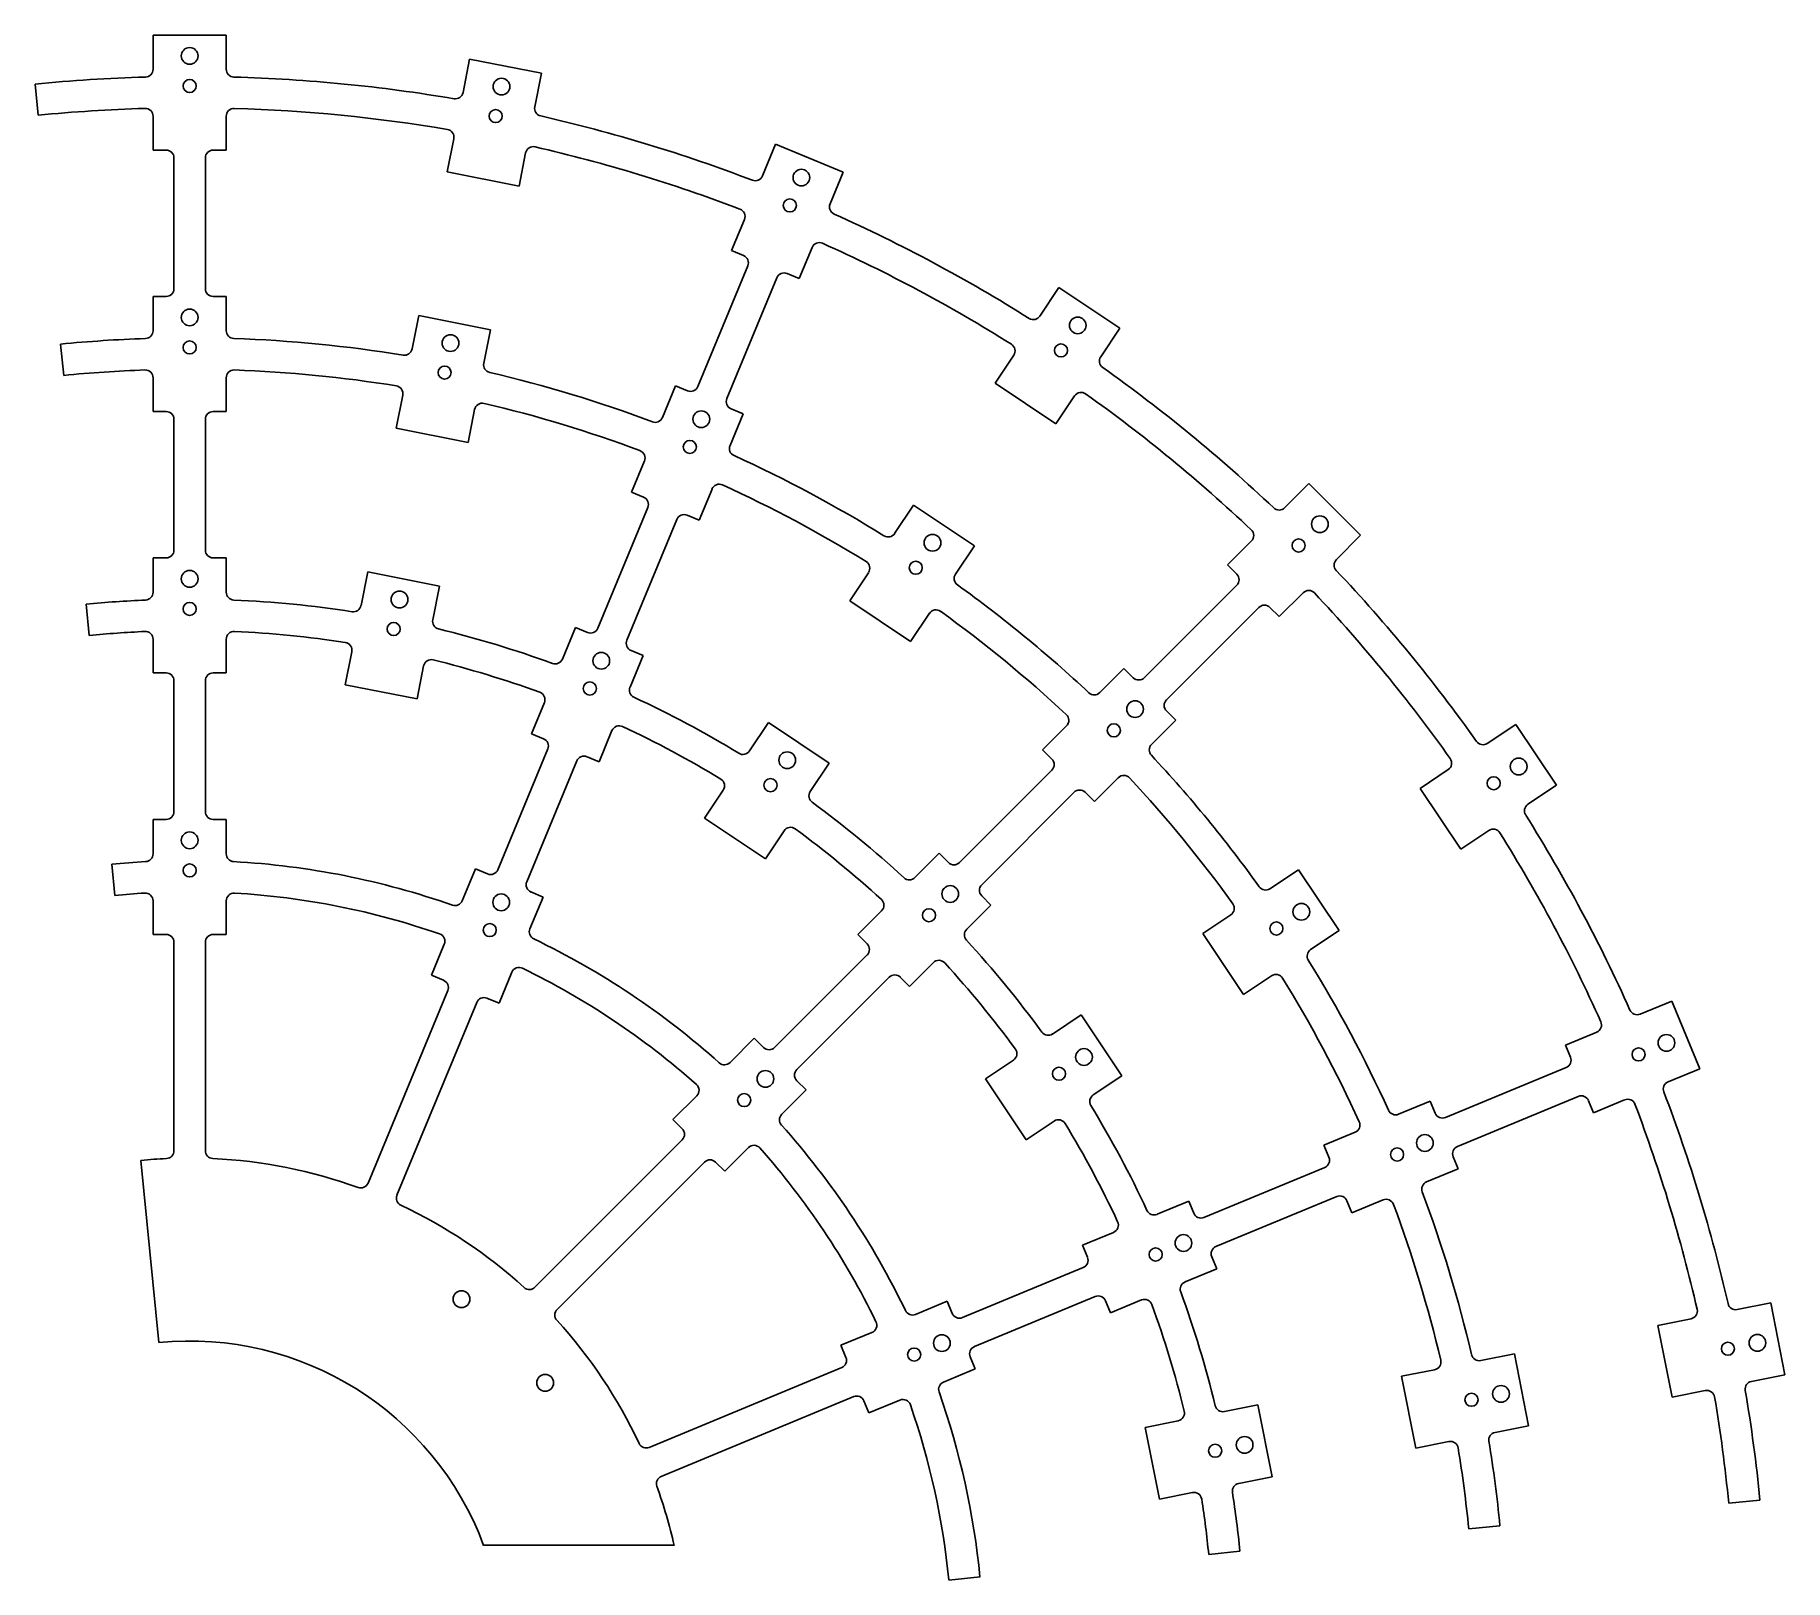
# Model space of a CAD drawing. Header units: millimetres. Extents: x -30 to 305, y 14 to 310.
import ezdxf

# ---------------------------------------------------------------- set-up
doc = ezdxf.new("R2010")
doc.units = ezdxf.units.MM

msp = doc.modelspace()

# ---------------------------------------------------------------- linework, layer by layer
at = {"color": 7, "linetype": 'Continuous', "lineweight": 25}
for p, q in [((-7, 303.21), (-7, 309.75)), ((-7, 309.75), (7, 309.75)), ((7, 309.75), (7, 303.21)), ((52.29, 298.75), (53.56, 305.16)), ((53.56, 305.16), (67.29, 302.43)), ((67.29, 302.43), (66.02, 296.02)), ((-29, 294.41), (-29.58, 300.38)), ((-7, 287.75), (-7, 294.21)), ((7, 294.21), (7, 287.75)), ((49.27, 283.59), (50.53, 289.92)), ((109.57, 282.81), (112.07, 288.85)), ((112.07, 288.85), (125, 283.49)), ((-4.5, 287.75), (-7, 287.75)), ((-3, 286.25), (-3, 261.25)), ((3, 286.25), (3, 261.25)), ((7, 287.75), (4.5, 287.75)), ((64.26, 287.19), (63, 280.86)), ((63, 280.86), (49.27, 283.59)), ((125, 283.49), (122.5, 277.45)), ((103.65, 268.53), (106.12, 274.49)), ((105.96, 267.57), (103.65, 268.53)), ((119.06, 269.14), (116.58, 263.17)), ((106.77, 265.61), (97.2, 242.51)), ((112.31, 263.31), (102.75, 240.22)), ((116.58, 263.17), (114.27, 264.12)), ((162.64, 256), (166.27, 261.44)), ((166.27, 261.44), (177.91, 253.66)), ((-7, 253.21), (-7, 259.75)), ((-4.5, 259.75), (-7, 259.75)), ((7, 259.75), (4.5, 259.75)), ((7, 253.21), (7, 259.75)), ((42.53, 249.71), (43.81, 256.12)), ((57.54, 253.39), (43.81, 256.12)), ((56.26, 246.97), (57.54, 253.39)), ((177.91, 253.66), (174.28, 248.22)), ((-24.1, 244.66), (-24.69, 250.64)), ((154.05, 243.14), (157.63, 248.52)), ((-7, 237.75), (-7, 244.2)), ((7, 237.75), (7, 244.2)), ((90.43, 236.61), (92.93, 242.66)), ((95.24, 241.7), (92.93, 242.66)), ((165.69, 235.37), (154.05, 243.14)), ((-4.5, 237.75), (-7, 237.75)), ((7, 237.75), (4.5, 237.75)), ((39.52, 234.55), (40.78, 240.87)), ((53.25, 231.82), (54.51, 238.14)), ((105.87, 237.3), (103.56, 238.26)), ((169.27, 240.74), (165.69, 235.37)), ((-3, 236.25), (-3, 211.25)), ((3, 236.25), (3, 211.25)), ((53.25, 231.82), (39.52, 234.55)), ((103.36, 231.25), (105.87, 237.3)), ((84.52, 222.33), (86.98, 228.29)), ((86.83, 221.37), (84.52, 222.33)), ((97.45, 216.97), (99.92, 222.93)), ((209.45, 219.35), (214.08, 223.98)), ((214.08, 223.98), (223.98, 214.08)), ((87.64, 219.41), (78.07, 196.32)), ((97.45, 216.97), (95.14, 217.93)), ((134.85, 214.42), (138.49, 219.86)), ((150.13, 212.09), (138.49, 219.86)), ((93.18, 217.12), (83.61, 194.02)), ((146.49, 206.64), (150.13, 212.09)), ((198.52, 208.42), (203.09, 212.99)), ((223.98, 214.08), (219.35, 209.45)), ((-7, 209.75), (-7, 203.2)), ((-4.5, 209.75), (-7, 209.75)), ((7, 209.75), (4.5, 209.75)), ((7, 209.75), (7, 203.2)), ((200.29, 206.65), (198.52, 208.42)), ((34.05, 207.09), (32.78, 200.66)), ((47.79, 204.35), (34.05, 207.09)), ((47.79, 204.35), (46.51, 197.93)), ((126.27, 201.57), (129.85, 206.93)), ((200.29, 204.53), (182.61, 186.85)), ((-19.2, 194.93), (-19.79, 200.9)), ((137.91, 193.79), (126.27, 201.57)), ((212.99, 203.09), (208.42, 198.52)), ((137.91, 193.79), (141.49, 199.16)), ((204.53, 200.29), (186.85, 182.61)), ((208.42, 198.52), (206.65, 200.29)), ((-7, 194.19), (-7, 187.75)), ((7, 194.19), (7, 187.75)), ((73.8, 196.46), (71.29, 190.41)), ((76.11, 195.51), (73.8, 196.46)), ((31.02, 191.82), (29.76, 185.51)), ((86.74, 191.1), (84.23, 185.05)), ((86.74, 191.1), (84.43, 192.06)), ((-4.5, 187.75), (-7, 187.75)), ((7, 187.75), (4.5, 187.75)), ((44.75, 189.09), (43.49, 182.78)), ((174.09, 183.99), (178.72, 188.62)), ((180.49, 186.85), (178.72, 188.62)), ((-3, 186.25), (-3, 161.25)), ((3, 186.25), (3, 161.25)), ((43.49, 182.78), (29.76, 185.51)), ((67.85, 182.08), (65.38, 176.14)), ((110.71, 178.29), (107.07, 172.84)), ((122.35, 170.51), (110.71, 178.29)), ((163.16, 173.06), (167.73, 177.63)), ((183.99, 174.09), (188.62, 178.72)), ((188.62, 178.72), (186.85, 180.49)), ((248.22, 174.28), (253.66, 177.91)), ((253.66, 177.91), (261.44, 166.27)), ((67.69, 175.18), (65.38, 176.14)), ((80.78, 176.73), (78.32, 170.78)), ((68.5, 173.22), (58.94, 150.12)), ((74.05, 170.92), (64.48, 147.83)), ((78.32, 170.78), (76.01, 171.74)), ((164.93, 171.3), (163.16, 173.06)), ((122.35, 170.51), (118.71, 165.06)), ((164.93, 169.18), (147.25, 151.5)), ((173.06, 163.16), (177.63, 167.73)), ((235.37, 165.69), (240.74, 169.27)), ((102.06, 165.35), (98.49, 160)), ((169.18, 164.93), (151.5, 147.25)), ((173.06, 163.16), (171.3, 164.93)), ((243.14, 154.05), (235.37, 165.69)), ((261.44, 166.27), (256, 162.64)), ((-7, 159.75), (-7, 153.18)), ((-7, 159.75), (-4.5, 159.75)), ((4.5, 159.75), (7, 159.75)), ((7, 159.75), (7, 153.18)), ((110.13, 152.22), (98.49, 160)), ((113.7, 157.57), (110.13, 152.22)), ((248.52, 157.63), (243.14, 154.05)), ((-14.3, 145.21), (-14.89, 151.18)), ((143.37, 153.27), (138.73, 148.63)), ((145.13, 151.5), (143.37, 153.27)), ((54.67, 150.27), (52.15, 144.2)), ((54.67, 150.27), (56.98, 149.31)), ((206.64, 146.49), (212.09, 150.13)), ((219.86, 138.49), (212.09, 150.13)), ((-7, 144.16), (-7, 137.75)), ((7, 144.16), (7, 137.75)), ((67.6, 144.91), (65.09, 138.84)), ((65.29, 145.87), (67.6, 144.91)), ((153.27, 143.37), (151.5, 145.13)), ((132.36, 142.26), (127.81, 137.71)), ((153.27, 143.37), (148.63, 138.73)), ((193.79, 137.91), (199.16, 141.49)), ((-7, 137.75), (-4.5, 137.75)), ((4.5, 137.75), (7, 137.75)), ((129.58, 135.94), (127.81, 137.71)), ((201.57, 126.27), (193.79, 137.91)), ((214.42, 134.85), (219.86, 138.49)), ((-3, 136.25), (-3, 96.4)), ((3, 136.25), (3, 96.4)), ((48.7, 135.87), (46.25, 129.94)), ((129.58, 133.82), (111.9, 116.14)), ((142.26, 132.36), (137.71, 127.81)), ((46.25, 129.94), (48.56, 128.99)), ((61.64, 130.51), (59.18, 124.59)), ((133.82, 129.58), (116.14, 111.9)), ((137.71, 127.81), (135.94, 129.58)), ((201.57, 126.27), (206.93, 129.85)), ((49.37, 127.03), (34.12, 90.21)), ((54.91, 124.73), (39.66, 87.91)), ((56.87, 125.54), (59.18, 124.59)), ((277.45, 122.5), (283.49, 125)), ((283.49, 125), (288.85, 112.07)), ((170.51, 122.35), (165.06, 118.71)), ((178.29, 110.71), (170.51, 122.35)), ((108.01, 117.91), (103.36, 113.26)), ((108.01, 117.91), (109.78, 116.14)), ((263.17, 116.58), (269.14, 119.06)), ((264.12, 114.27), (263.17, 116.58)), ((157.57, 113.7), (152.22, 110.13)), ((178.29, 110.71), (172.84, 107.07)), ((263.31, 112.31), (240.22, 102.75)), ((288.85, 112.07), (282.81, 109.57)), ((117.91, 108.01), (113.26, 103.36)), ((116.14, 109.78), (117.91, 108.01)), ((160, 98.49), (152.22, 110.13)), ((96.99, 106.89), (92.45, 102.35)), ((231.25, 103.36), (237.3, 105.87)), ((238.26, 103.56), (237.3, 105.87)), ((265.61, 106.77), (242.51, 97.2)), ((268.53, 103.65), (267.57, 105.96)), ((274.49, 106.12), (268.53, 103.65)), ((92.45, 102.35), (94.22, 100.59)), ((165.35, 102.06), (160, 98.49)), ((94.22, 98.46), (66.04, 70.28)), ((216.97, 97.45), (222.93, 99.92)), ((217.93, 95.14), (216.97, 97.45)), ((-9.31, 94.54), (-5.88, 59.71)), ((98.46, 94.22), (70.28, 66.04)), ((100.59, 94.22), (102.35, 92.45)), ((106.89, 96.99), (102.35, 92.45)), ((242.66, 92.93), (241.7, 95.24)), ((217.12, 93.18), (194.02, 83.61)), ((236.61, 90.43), (242.66, 92.93)), ((219.41, 87.64), (196.32, 78.07)), ((191.1, 86.74), (185.05, 84.23)), ((192.06, 84.43), (191.1, 86.74)), ((222.33, 84.52), (221.37, 86.83)), ((222.33, 84.52), (228.29, 86.98)), ((176.73, 80.78), (170.78, 78.32)), ((171.74, 76.01), (170.78, 78.32)), ((170.92, 74.05), (147.83, 64.48)), ((196.46, 73.8), (190.41, 71.29)), ((196.46, 73.8), (195.51, 76.11)), ((144.91, 67.6), (138.84, 65.09)), ((144.91, 67.6), (145.87, 65.29)), ((173.22, 68.5), (150.12, 58.94)), ((176.14, 65.38), (175.18, 67.69)), ((182.08, 67.85), (176.14, 65.38)), ((296.02, 66.02), (302.43, 67.29)), ((302.43, 67.29), (305.16, 53.56)), ((280.86, 63), (287.19, 64.26)), ((130.51, 61.64), (124.59, 59.18)), ((283.59, 49.27), (280.86, 63)), ((124.59, 59.18), (125.54, 56.87)), ((149.31, 56.98), (150.27, 54.67)), ((246.97, 56.26), (253.39, 57.54)), ((256.12, 43.81), (253.39, 57.54)), ((124.73, 54.91), (87.91, 39.66)), ((150.27, 54.67), (144.2, 52.15)), ((231.82, 53.25), (238.14, 54.51)), ((305.16, 53.56), (298.75, 52.29)), ((234.55, 39.52), (231.82, 53.25)), ((289.92, 50.53), (283.59, 49.27)), ((127.03, 49.37), (90.21, 34.12)), ((128.99, 48.56), (129.94, 46.25)), ((135.87, 48.7), (129.94, 46.25)), ((204.35, 47.79), (197.93, 46.51)), ((207.09, 34.05), (204.35, 47.79)), ((189.09, 44.75), (182.78, 43.49)), ((249.71, 42.53), (256.12, 43.81)), ((185.51, 29.76), (182.78, 43.49)), ((234.55, 39.52), (240.87, 40.78)), ((207.09, 34.05), (200.66, 32.78)), ((191.82, 31.02), (185.51, 29.76)), ((294.41, 29), (300.38, 29.58)), ((244.66, 24.1), (250.64, 24.69)), ((92.67, 20.93), (56.23, 20.93)), ((194.93, 19.2), (200.9, 19.79)), ((145.21, 14.3), (151.18, 14.89))]:
    msp.add_line(p, q, dxfattribs=at)
for centre, radius in [((0, 305.75), 1.6), ((59.65, 299.88), 1.6), ((0, 300), 1.25), ((58.53, 294.24), 1.25), ((117.01, 282.48), 1.6), ((114.81, 277.16), 1.25), ((0, 255.75), 1.6), ((169.87, 254.22), 1.6), ((0, 250), 1.25), ((49.89, 250.84), 1.6), ((166.67, 249.44), 1.25), ((48.77, 245.2), 1.25), ((97.87, 236.28), 1.6), ((95.67, 230.97), 1.25), ((216.2, 216.2), 1.6), ((142.09, 212.65), 1.6), ((212.13, 212.13), 1.25), ((138.89, 207.87), 1.25), ((0, 205.75), 1.6), ((0, 200), 1.25), ((40.14, 201.8), 1.6), ((39.02, 196.16), 1.25), ((78.74, 190.09), 1.6), ((76.54, 184.78), 1.25), ((180.84, 180.84), 1.6), ((176.78, 176.78), 1.25), ((114.31, 171.07), 1.6), ((254.22, 169.87), 1.6), ((111.11, 166.29), 1.25), ((249.44, 166.67), 1.25), ((0, 155.75), 1.6), ((0, 150), 1.25), ((59.6, 143.89), 1.6), ((145.49, 145.49), 1.6), ((141.42, 141.42), 1.25), ((212.65, 142.09), 1.6), ((57.4, 138.58), 1.25), ((207.87, 138.89), 1.25), ((282.48, 117.01), 1.6), ((171.07, 114.31), 1.6), ((277.16, 114.81), 1.25), ((110.13, 110.13), 1.6), ((166.29, 111.11), 1.25), ((106.07, 106.07), 1.25), ((236.28, 97.87), 1.6), ((230.97, 95.67), 1.25), ((184.78, 76.54), 1.25), ((190.09, 78.74), 1.6), ((52, 68), 1.6), ((143.89, 59.6), 1.6), ((299.88, 59.65), 1.6), ((138.58, 57.4), 1.25), ((294.24, 58.53), 1.25), ((68, 52), 1.6), ((250.84, 49.89), 1.6), ((245.2, 48.77), 1.25), ((196.16, 39.02), 1.25), ((201.8, 40.14), 1.6)]:
    msp.add_circle(centre, radius, dxfattribs=at)
for centre, radius, start, end in [((0, 0), 301.83, 91.6058, 95.625), ((-8.5, 303.21), 1.5, 271.6058, 0), ((8.5, 303.21), 1.5, 180, 268.3942), ((0, 0), 301.83, 80.3558, 88.3942), ((50.82, 299.04), 1.5, 260.3558, 348.75), ((0, 0), 295.83, 91.6549, 95.625), ((-8.5, 294.21), 1.5, 0, 91.6549), ((8.5, 294.21), 1.5, 88.3451, 180), ((0, 0), 295.83, 80.4049, 88.3451), ((67.49, 295.73), 1.5, 168.75, 257.1442), ((49.06, 290.21), 1.5, 348.75, 80.4049), ((0, 0), 301.83, 69.1058, 77.1442), ((65.73, 286.9), 1.5, 77.0951, 168.75), ((0, 0), 295.83, 69.1549, 77.0951), ((-4.5, 286.25), 1.5, 360, 90), ((4.5, 286.25), 1.5, 90, 180), ((108.18, 283.38), 1.5, 249.1058, 337.5), ((104.74, 275.07), 1.5, 337.5, 69.1549), ((123.89, 276.88), 1.5, 157.5, 245.8942), ((0, 0), 301.83, 57.8558, 65.8942), ((120.44, 268.56), 1.5, 65.8451, 157.5), ((0, 0), 295.83, 57.9049, 65.8451), ((105.39, 266.18), 1.5, 337.5, 67.5), ((-4.5, 261.25), 1.5, 270, 0), ((4.5, 261.25), 1.5, 180, 270), ((113.7, 262.74), 1.5, 67.5, 157.5), ((161.39, 256.83), 1.5, 237.8558, 326.25), ((0, 0), 251.85, 91.9227, 95.625), ((-8.5, 253.21), 1.5, 271.9227, 0), ((8.5, 253.21), 1.5, 180, 268.0773), ((0, 0), 251.85, 80.6727, 88.0773), ((41.06, 250), 1.5, 260.6727, 348.75), ((156.39, 249.35), 1.5, 326.25, 57.9049), ((175.52, 247.39), 1.5, 146.25, 234.6442), ((0, 0), 245.85, 91.9935, 95.625), ((-8.5, 244.2), 1.5, 360, 91.9935), ((8.5, 244.2), 1.5, 88.0065, 180), ((0, 0), 245.85, 80.7435, 88.0065), ((57.73, 246.68), 1.5, 168.75, 256.8273), ((0, 0), 251.85, 69.4227, 76.8273), ((0, 0), 301.83, 46.6058, 54.6442), ((39.3, 241.17), 1.5, 348.75, 80.7435), ((95.82, 243.09), 1.5, 247.5, 337.5), ((170.52, 239.9), 1.5, 54.5951, 146.25), ((0, 0), 295.83, 46.6549, 54.5951), ((-4.5, 236.25), 1.5, 360, 90), ((4.5, 236.25), 1.5, 90, 180), ((55.98, 237.85), 1.5, 76.7565, 168.75), ((0, 0), 245.85, 69.4935, 76.7565), ((104.13, 239.64), 1.5, 157.5, 247.5), ((89.04, 237.18), 1.5, 249.4227, 337.5), ((104.75, 230.68), 1.5, 157.5, 245.5773), ((85.6, 228.86), 1.5, 337.5, 69.4935), ((0, 0), 251.85, 58.1727, 65.5773), ((86.25, 219.99), 1.5, 337.5, 67.5), ((101.3, 222.36), 1.5, 65.5065, 157.5), ((0, 0), 245.85, 58.2435, 65.5065), ((94.57, 216.54), 1.5, 67.5, 157.5), ((208.39, 220.41), 1.5, 226.6058, 315), ((133.61, 215.26), 1.5, 238.1727, 326.25), ((202.03, 214.05), 1.5, 315, 46.6549), ((-4.5, 211.25), 1.5, 270, 360), ((4.5, 211.25), 1.5, 180, 270), ((128.6, 207.77), 1.5, 326.25, 58.2435), ((220.41, 208.39), 1.5, 135, 223.3942), ((147.74, 205.81), 1.5, 146.25, 234.3273), ((0, 0), 251.85, 46.9227, 54.3273), ((199.23, 205.59), 1.5, 315, 45), ((0, 0), 301.83, 35.3558, 43.3942), ((0, 0), 201.87, 92.3954, 95.625), ((-8.5, 203.2), 1.5, 272.3954, 0), ((8.5, 203.2), 1.5, 180, 267.6046), ((0, 0), 201.87, 81.1454, 87.6046), ((214.05, 202.03), 1.5, 43.3451, 135), ((0, 0), 295.83, 35.4049, 43.3451), ((31.3, 200.95), 1.5, 261.1454, 348.75), ((47.98, 197.63), 1.5, 168.75, 256.3546), ((142.74, 198.32), 1.5, 54.2565, 146.25), ((0, 0), 245.85, 46.9935, 54.2565), ((205.59, 199.23), 1.5, 45, 135), ((0, 0), 195.87, 92.5064, 95.625), ((-8.5, 194.19), 1.5, 0, 92.5064), ((8.5, 194.19), 1.5, 87.4936, 180), ((0, 0), 195.87, 81.2564, 87.4936), ((0, 0), 201.87, 69.8954, 76.3546), ((76.68, 196.89), 1.5, 247.5, 337.5), ((29.55, 192.11), 1.5, 348.75, 81.2564), ((85, 193.45), 1.5, 157.5, 247.5), ((-4.5, 186.25), 1.5, 0, 90), ((4.5, 186.25), 1.5, 90, 180), ((46.22, 188.8), 1.5, 76.2436, 168.75), ((0, 0), 195.87, 70.0064, 76.2436), ((69.91, 190.98), 1.5, 249.8954, 337.5), ((85.61, 184.48), 1.5, 157.5, 245.1046), ((181.55, 187.91), 1.5, 225, 315), ((66.46, 182.66), 1.5, 337.5, 70.0064), ((0, 0), 201.87, 58.6454, 65.1046), ((173.03, 185.05), 1.5, 226.9227, 315), ((187.91, 181.55), 1.5, 135, 225), ((82.17, 176.15), 1.5, 64.9936, 157.5), ((0, 0), 195.87, 58.7564, 64.9936), ((166.67, 178.69), 1.5, 315, 46.9935), ((67.12, 173.79), 1.5, 337.5, 67.5), ((185.05, 173.03), 1.5, 135, 223.0773), ((247.39, 175.52), 1.5, 215.3558, 303.75), ((75.43, 170.35), 1.5, 67.5, 157.5), ((105.82, 173.67), 1.5, 238.6454, 326.25), ((163.87, 170.24), 1.5, 315, 45), ((0, 0), 251.85, 35.6727, 43.0773), ((239.9, 170.52), 1.5, 303.75, 35.4049), ((100.82, 166.18), 1.5, 326.25, 58.7564), ((178.69, 166.67), 1.5, 43.0065, 135), ((0, 0), 245.85, 35.7435, 43.0065), ((119.96, 164.23), 1.5, 146.25, 233.8546), ((170.24, 163.87), 1.5, 45, 135), ((-4.5, 161.25), 1.5, 270, 0), ((4.5, 161.25), 1.5, 180, 270), ((0, 0), 201.87, 47.3954, 53.8546), ((256.83, 161.39), 1.5, 123.75, 212.1442), ((114.95, 156.74), 1.5, 53.7436, 146.25), ((0, 0), 195.87, 47.5064, 53.7436), ((249.35, 156.39), 1.5, 32.0951, 123.75), ((0, 0), 301.83, 24.1058, 32.1442), ((0, 0), 295.83, 24.1549, 32.0951), ((0, 0), 151.91, 93.1761, 95.625), ((-8.5, 153.18), 1.5, 273.1761, 360), ((8.5, 153.18), 1.5, 180, 266.8239), ((0, 0), 151.91, 70.6761, 86.8239), ((146.19, 152.56), 1.5, 225, 315), ((57.55, 150.7), 1.5, 247.5, 337.5), ((65.87, 147.25), 1.5, 157.5, 247.5), ((137.67, 149.69), 1.5, 227.3954, 315), ((0, 0), 145.91, 93.3743, 95.625), ((-8.5, 144.16), 1.5, 0, 93.3743), ((8.5, 144.16), 1.5, 86.6257, 180), ((0, 0), 145.91, 70.8743, 86.6257), ((50.77, 144.77), 1.5, 250.6761, 337.5), ((131.3, 143.32), 1.5, 315, 47.5064), ((152.56, 146.19), 1.5, 135, 225), ((205.81, 147.74), 1.5, 215.6727, 303.75), ((198.32, 142.74), 1.5, 303.75, 35.7435), ((-4.5, 136.25), 1.5, 0, 90), ((4.5, 136.25), 1.5, 90, 180), ((47.32, 136.44), 1.5, 337.5, 70.8743), ((66.47, 138.27), 1.5, 157.5, 244.3239), ((149.69, 137.67), 1.5, 135, 222.6046), ((0, 0), 151.91, 48.1761, 64.3239), ((128.52, 134.88), 1.5, 315, 45), ((0, 0), 201.87, 36.1454, 42.6046), ((215.26, 133.61), 1.5, 123.75, 211.8273), ((63.02, 129.94), 1.5, 64.1257, 157.5), ((0, 0), 145.91, 48.3743, 64.1257), ((143.32, 131.3), 1.5, 42.4936, 135), ((0, 0), 195.87, 36.2564, 42.4936), ((0, 0), 251.85, 24.4227, 31.8273), ((47.98, 127.6), 1.5, 337.5, 67.5), ((134.88, 128.52), 1.5, 45, 135), ((207.77, 128.6), 1.5, 31.7565, 123.75), ((0, 0), 245.85, 24.4935, 31.7565), ((56.3, 124.16), 1.5, 67.5, 157.5), ((268.56, 120.44), 1.5, 292.5, 24.1549), ((276.88, 123.89), 1.5, 204.1058, 292.5), ((164.23, 119.96), 1.5, 216.1454, 303.75), ((110.84, 117.2), 1.5, 225, 315), ((156.74, 114.95), 1.5, 303.75, 36.2564), ((262.74, 113.7), 1.5, 292.5, 22.5), ((102.3, 114.32), 1.5, 228.1761, 315), ((117.2, 110.84), 1.5, 135, 225), ((95.93, 107.95), 1.5, 315, 48.3743), ((283.38, 108.18), 1.5, 112.5, 200.8942), ((0, 0), 301.83, 12.8558, 20.8942), ((173.67, 105.82), 1.5, 123.75, 211.3546), ((0, 0), 201.87, 24.8954, 31.3546), ((230.68, 104.75), 1.5, 204.4227, 292.5), ((266.18, 105.39), 1.5, 22.5, 112.5), ((275.07, 104.74), 1.5, 20.8451, 112.5), ((0, 0), 295.83, 12.9049, 20.8451), ((93.16, 99.53), 1.5, 315, 45), ((114.32, 102.3), 1.5, 135, 221.8239), ((0, 0), 151.91, 25.6761, 41.8239), ((166.18, 100.82), 1.5, 31.2436, 123.75), ((0, 0), 195.87, 25.0064, 31.2436), ((222.36, 101.3), 1.5, 292.5, 24.4935), ((239.64, 104.13), 1.5, 202.5, 292.5), ((107.95, 95.93), 1.5, 41.6257, 135), ((243.09, 95.82), 1.5, 112.5, 202.5), ((0, 0), 95, 92.6728, 95.625), ((-4.5, 96.4), 1.5, 272.6728, 0), ((4.5, 96.4), 1.5, 180, 267.3272), ((0, 0), 95, 70.1728, 87.3272), ((99.53, 93.16), 1.5, 45, 135), ((0, 0), 145.91, 25.8743, 41.6257), ((216.54, 94.57), 1.5, 292.5, 22.5), ((237.18, 89.04), 1.5, 112.5, 200.5773), ((32.73, 90.78), 1.5, 250.1728, 337.5), ((41.05, 87.34), 1.5, 157.5, 244.8272), ((219.99, 86.25), 1.5, 22.5, 112.5), ((228.86, 85.6), 1.5, 20.5065, 112.5), ((0, 0), 251.85, 13.1727, 20.5773), ((0, 0), 95, 47.6728, 64.8272), ((184.48, 85.61), 1.5, 204.8954, 292.5), ((193.45, 85), 1.5, 202.5, 292.5), ((0, 0), 245.85, 13.2435, 20.5065), ((176.15, 82.17), 1.5, 292.5, 25.0064), ((196.89, 76.68), 1.5, 112.5, 202.5), ((170.35, 75.43), 1.5, 292.5, 22.5), ((190.98, 69.91), 1.5, 112.5, 200.1046), ((64.98, 71.34), 1.5, 227.6728, 315), ((173.79, 67.12), 1.5, 22.5, 112.5), ((182.66, 66.46), 1.5, 19.9936, 112.5), ((0, 0), 195.87, 13.7564, 19.9936), ((0, 0), 201.87, 13.6454, 20.1046), ((295.73, 67.49), 1.5, 192.8558, 281.25), ((71.34, 64.98), 1.5, 135, 222.3272), ((0, 0), 95, 25.1728, 42.3272), ((129.94, 63.02), 1.5, 292.5, 25.8743), ((138.27, 66.47), 1.5, 205.6761, 292.5), ((147.25, 65.87), 1.5, 202.5, 292.5), ((286.9, 65.73), 1.5, 281.25, 12.9049), ((0, 0), 60, 20.4135, 95.625), ((150.7, 57.55), 1.5, 112.5, 202.5), ((246.68, 57.73), 1.5, 193.1727, 281.25), ((124.16, 56.3), 1.5, 292.5, 22.5), ((237.85, 55.98), 1.5, 281.25, 13.2435), ((144.77, 50.77), 1.5, 112.5, 199.3239), ((0, 0), 151.91, 5.625, 19.3239), ((290.21, 49.06), 1.5, 9.5951, 101.25), ((299.04, 50.82), 1.5, 101.25, 189.6442), ((0, 0), 301.83, 5.625, 9.6442), ((127.6, 47.98), 1.5, 22.5, 112.5), ((136.44, 47.32), 1.5, 19.1257, 112.5), ((0, 0), 145.91, 5.625, 19.1257), ((197.63, 47.98), 1.5, 193.6454, 281.25), ((0, 0), 295.83, 5.625, 9.5951), ((188.8, 46.22), 1.5, 281.25, 13.7564), ((87.34, 41.05), 1.5, 205.1728, 292.5), ((241.17, 39.3), 1.5, 9.2565, 101.25), ((250, 41.06), 1.5, 101.25, 189.3273), ((0, 0), 251.85, 5.625, 9.3273), ((0, 0), 245.85, 5.625, 9.2565), ((90.78, 32.73), 1.5, 112.5, 199.8272), ((0, 0), 95, 12.7261, 19.8272), ((192.11, 29.55), 1.5, 8.7436, 101.25), ((200.95, 31.3), 1.5, 101.25, 188.8546), ((0, 0), 201.87, 5.625, 8.8546), ((0, 0), 195.87, 5.625, 8.7436)]:
    msp.add_arc(centre, radius, start, end, dxfattribs=at)

doc.saveas('drawing.dxf')
